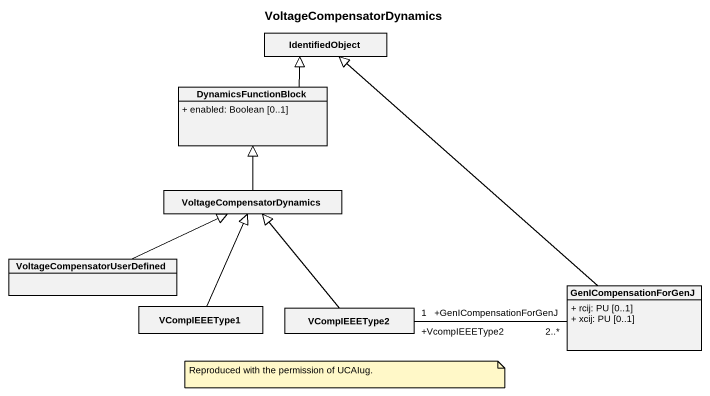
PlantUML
@startuml
title VoltageCompensatorDynamics
hide circle
hide empty members
skinparam classAttributeIconSize 0
class IdentifiedObject
class DynamicsFunctionBlock {
  + enabled: Boolean [0..1]
}
class VoltageCompensatorDynamics
class "VoltageCompensatorUserDefined" as VoltageCompensatorUserDefine
class VCompIEEEType1
class VCompIEEEType2
class GenICompensationForGenJ {
  + rcij: PU [0..1]
  + xcij: PU [0..1]
}
DynamicsFunctionBlock -up-|> IdentifiedObject
VoltageCompensatorDynamics -up-|> DynamicsFunctionBlock
VoltageCompensatorUserDefine -right-|> VoltageCompensatorDynamics
VCompIEEEType1 -up-|> VoltageCompensatorDynamics
VCompIEEEType2 -up-|> VoltageCompensatorDynamics
GenICompensationForGenJ -up-|> IdentifiedObject
GenICompensationForGenJ "+GenICompensationForGenJ\n2..*" -left- "+VcompIEEEType2\n1" VCompIEEEType2
note as N1
  Reproduced with the permission of UCAIug.
end note
@enduml
